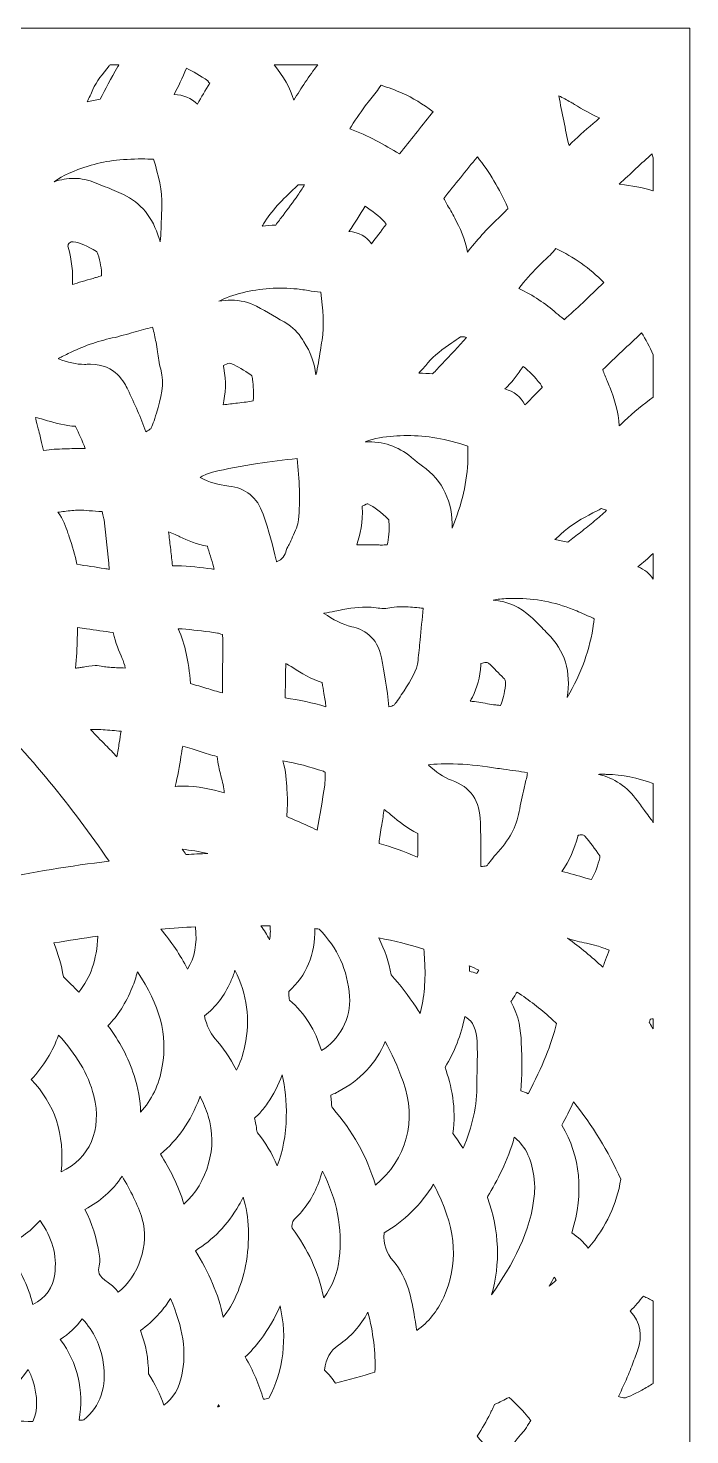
# Model space of a CAD drawing. Extents: x 140 to 2861, y -2860 to -140.
# Drawn here: x 2238 to 2861, y -1464 to -140 of the extents above; entities that cross this region are included whole.
import ezdxf

# ---------------------------------------------------------------- set-up
doc = ezdxf.new("R2010")
doc.units = 0
doc.header["$MEASUREMENT"] = 0
doc.layers.add('Layer 1', color=7, linetype='Continuous')

# ---------------------------------------------------------------- blocks, each defined once
blk = doc.blocks.new('block 2')
at = {"layer": 'Layer 1', "lineweight": 0}
blk.add_lwpolyline([(140.3, -139.6), (140.3, -2859.8), (2860.6, -2859.8), (2860.6, -139.6), (140.3, -139.6)], dxfattribs=at)
for points, knots in [([(2299, -197.5), (2302.4, -189.7), (2308.3, -182.6), (2314.4, -175), (2314.7, -174.7), (2314.9, -174.4), (2315.2, -174.1), (2315.2, -174.1), (2323.5, -174.1), (2323.5, -174.1), (2323.2, -174.7), (2322.9, -175.2), (2322.5, -175.8), (2315.9, -187.2), (2310.6, -197.1), (2306, -206.5), (2301.7, -207.1), (2297.6, -208), (2293.5, -209), (2295.4, -205.3), (2297.3, -201.5), (2299, -197.5)], [0, 0, 0, 0, 1, 1, 1, 2, 2, 2, 3, 3, 3, 4, 4, 4, 5, 5, 5, 6, 6, 6, 7, 7, 7, 7]), ([(2407.3, -189.3), (2407.4, -189.5), (2407.5, -189.7), (2407.6, -189.9), (2408, -190.3), (2408.4, -190.9), (2408.9, -191.5), (2404.9, -198), (2401.1, -204.5), (2397.4, -211.2), (2391.5, -205.4), (2384, -202.2), (2375.7, -202.2), (2375.7, -202.2), (2375.4, -202.2), (2375.4, -202.2), (2379.4, -194.7), (2383.2, -186.5), (2387, -177.3), (2393.4, -180.3), (2400, -184.2), (2407.3, -189.3)], [0, 0, 0, 0, 1, 1, 1, 2, 2, 2, 3, 3, 3, 4, 4, 4, 5, 5, 5, 6, 6, 6, 7, 7, 7, 7]), ([(2488.1, -207.3), (2484.4, -195.8), (2478.2, -184.9), (2469.7, -174.1), (2469.7, -174.1), (2510.7, -174.1), (2510.7, -174.1), (2502.2, -184.8), (2494.9, -196.1), (2488.1, -207.3)], [0, 0, 0, 0, 1, 1, 1, 2, 2, 2, 3, 3, 3, 3]), ([(2590.1, -200.8), (2600, -205.2), (2609.5, -211), (2619, -218.4), (2618.5, -219), (2618, -219.6), (2617.5, -220.2), (2607.7, -232.7), (2597.5, -245.5), (2587.3, -258), (2573.5, -249.4), (2558, -240.5), (2540.6, -234.4), (2544.9, -227.3), (2549.8, -220.1), (2555.3, -212.7), (2556.9, -210.5), (2558.7, -208.3), (2560.5, -206), (2563.7, -202.1), (2567.1, -197.9), (2570.2, -193.2), (2577.1, -195.6), (2583.7, -198), (2590.1, -200.8)], [0, 0, 0, 0, 1, 1, 1, 2, 2, 2, 3, 3, 3, 4, 4, 4, 5, 5, 5, 6, 6, 6, 7, 7, 7, 8, 8, 8, 8]), ([(2769.7, -229.4), (2761.7, -236), (2754.2, -243), (2746.9, -249.9), (2743.5, -235), (2740.2, -219.2), (2737.4, -203.4), (2741.3, -205.2), (2745, -207.2), (2748.5, -209.3), (2749.7, -210), (2751, -210.7), (2752.2, -211.5), (2759.6, -215.9), (2767.2, -220.4), (2775.6, -224.1), (2773.6, -226), (2771.7, -227.8), (2769.7, -229.4)], [0, 0, 0, 0, 1, 1, 1, 2, 2, 2, 3, 3, 3, 4, 4, 4, 5, 5, 5, 6, 6, 6, 6]), ([(2363.9, -307.1), (2363.8, -309.9), (2363.7, -312.7), (2363.6, -315.5), (2363.3, -324.2), (2363.1, -332.6), (2362.3, -340.8), (2362, -339.8), (2361.7, -338.8), (2361.4, -337.7), (2355.4, -317.8), (2344, -303.8), (2327.7, -296.1), (2322, -293.4), (2316.2, -291.1), (2310.6, -288.9), (2307.4, -287.6), (2304.3, -286.4), (2301.3, -285.1), (2294.8, -282.4), (2288.1, -281), (2281.2, -281), (2275.1, -281), (2269, -282.1), (2262.7, -284.2), (2270.8, -278.3), (2280.9, -273.7), (2294.7, -269.4), (2309.3, -264.8), (2325.5, -262.7), (2345.4, -262.7), (2348.8, -262.7), (2352.4, -262.8), (2356.2, -262.9), (2360.6, -278.1), (2364.4, -292.6), (2363.9, -307.1)], [0, 0, 0, 0, 1, 1, 1, 2, 2, 2, 3, 3, 3, 4, 4, 4, 5, 5, 5, 6, 6, 6, 7, 7, 7, 8, 8, 8, 9, 9, 9, 10, 10, 10, 11, 11, 11, 12, 12, 12, 12]), ([(2688.9, -309.9), (2687.9, -311), (2686.8, -312.1), (2685.8, -313.2), (2684, -315), (2682.3, -316.8), (2680.6, -318.3), (2669.5, -328.6), (2659.8, -339.8), (2651.4, -350.3), (2649.2, -338), (2644.1, -327.2), (2639.4, -318.4), (2636.9, -313.8), (2634.3, -309.2), (2631.8, -304.7), (2630.9, -303.1), (2630, -301.4), (2629.1, -299.8), (2639.3, -287.1), (2650, -273.8), (2660.7, -260.7), (2672, -275), (2681.5, -290.9), (2689.1, -308.1), (2689.3, -308.6), (2689.4, -309), (2689.5, -309.3), (2689.4, -309.5), (2689.2, -309.7), (2688.9, -309.9)], [0, 0, 0, 0, 1, 1, 1, 2, 2, 2, 3, 3, 3, 4, 4, 4, 5, 5, 5, 6, 6, 6, 7, 7, 7, 8, 8, 8, 9, 9, 9, 10, 10, 10, 10]), ([(2794.1, -286.5), (2804.8, -276.5), (2815, -267), (2825, -257.8), (2825.3, -259.1), (2825.7, -260.4), (2826.1, -261.7), (2826.1, -261.7), (2826.1, -292.7), (2826.1, -292.7), (2825.9, -292.7), (2825.7, -292.6), (2825.6, -292.6), (2816, -289.7), (2805.7, -287.7), (2795.1, -286.6), (2794.8, -286.6), (2794.4, -286.6), (2794.1, -286.5)], [0, 0, 0, 0, 1, 1, 1, 2, 2, 2, 3, 3, 3, 4, 4, 4, 5, 5, 5, 6, 6, 6, 6]), ([(2491.6, -287.8), (2491.6, -287.8), (2492.2, -287.2), (2492.2, -287.2), (2494.2, -287.1), (2496.2, -287), (2498.1, -287), (2496, -290.4), (2494, -293.6), (2491.8, -296.8), (2487.4, -303.2), (2482.7, -309.3), (2477.9, -315.8), (2475.6, -318.8), (2473.3, -321.9), (2471, -325), (2466.7, -325.2), (2462.5, -325.5), (2458.4, -326), (2459.2, -324.6), (2460.1, -323.2), (2460.9, -321.8), (2468.7, -309.1), (2479.8, -298.7), (2491.6, -287.8)], [0, 0, 0, 0, 1, 1, 1, 2, 2, 2, 3, 3, 3, 4, 4, 4, 5, 5, 5, 6, 6, 6, 7, 7, 7, 8, 8, 8, 8]), ([(2561, -342.7), (2556.1, -335.6), (2549.6, -332.1), (2539.8, -330.9), (2545.3, -323.3), (2550.2, -315.3), (2555, -307.2), (2561.7, -311.4), (2567.9, -316.4), (2573.6, -322.1), (2573.8, -322.4), (2574.2, -323.1), (2574.5, -323.6), (2574.6, -323.8), (2574.7, -324), (2574.8, -324.3), (2570, -330.9), (2565.4, -337), (2561, -342.7)], [0, 0, 0, 0, 1, 1, 1, 2, 2, 2, 3, 3, 3, 4, 4, 4, 5, 5, 5, 6, 6, 6, 6]), ([(2275.8, -345.7), (2275.4, -344.5), (2275.6, -343.4), (2276.4, -342.4), (2276.8, -341.8), (2277.9, -340.6), (2279.9, -340.6), (2280.1, -340.6), (2280.3, -340.6), (2280.6, -340.7), (2286.8, -341.5), (2293.6, -344.3), (2302.5, -349.9), (2302.7, -350.1), (2303.3, -350.8), (2303.7, -352.2), (2306, -359.6), (2307.2, -366.3), (2307.2, -372.6), (2305.6, -373.2), (2303.9, -373.7), (2302.1, -374.2), (2301.1, -374.5), (2300.2, -374.8), (2299.2, -375.1), (2295.8, -376.1), (2292.3, -377.1), (2288.9, -378.1), (2285.8, -379), (2282.8, -379.9), (2279.7, -380.9), (2280.5, -369.5), (2279.2, -358), (2275.8, -345.7)], [0, 0, 0, 0, 1, 1, 1, 2, 2, 2, 3, 3, 3, 4, 4, 4, 5, 5, 5, 6, 6, 6, 7, 7, 7, 8, 8, 8, 9, 9, 9, 10, 10, 10, 11, 11, 11, 11]), ([(2723.3, -358.7), (2727.1, -355.1), (2731, -351.4), (2734.6, -347.1), (2751.2, -354.8), (2766.3, -365.5), (2779.6, -379), (2773.1, -385.4), (2766.4, -391.8), (2759.8, -398.1), (2754.2, -403.4), (2748.3, -408.8), (2742.5, -414), (2742.3, -413.8), (2742.2, -413.7), (2742, -413.5), (2739.4, -411.5), (2737.1, -409.6), (2734.9, -407.7), (2724.8, -398.8), (2713.2, -391.2), (2699.6, -384.5), (2705.5, -377.1), (2711.4, -370.6), (2717.2, -364.6), (2719.1, -362.7), (2721.1, -360.7), (2723.3, -358.7)], [0, 0, 0, 0, 1, 1, 1, 2, 2, 2, 3, 3, 3, 4, 4, 4, 5, 5, 5, 6, 6, 6, 7, 7, 7, 8, 8, 8, 9, 9, 9, 9]), ([(2501.7, -386.6), (2505.4, -387.1), (2509.3, -387.7), (2513.3, -388.2), (2515.3, -404), (2517, -418.9), (2514.6, -433.4), (2514.1, -436.5), (2513.6, -439.6), (2513.1, -442.7), (2511.9, -450.8), (2510.7, -458.6), (2508.9, -466), (2507.5, -454.9), (2503.8, -444.4), (2497.6, -434.8), (2493.8, -428.8), (2489.4, -422.6), (2482.3, -418.3), (2473.1, -412.6), (2463.2, -406.6), (2453, -401.3), (2445.6, -397.5), (2437.5, -395.6), (2429.1, -395.6), (2425.3, -395.6), (2421.4, -396), (2417.4, -396.7), (2419.6, -395.5), (2422, -394.4), (2424.6, -393.4), (2440.5, -387.4), (2457.5, -384.3), (2475.2, -384.3), (2479.4, -384.3), (2483.7, -384.5), (2487.9, -384.8), (2492.3, -385.1), (2496.9, -385.8), (2501.7, -386.6)], [0, 0, 0, 0, 1, 1, 1, 2, 2, 2, 3, 3, 3, 4, 4, 4, 5, 5, 5, 6, 6, 6, 7, 7, 7, 8, 8, 8, 9, 9, 9, 10, 10, 10, 11, 11, 11, 12, 12, 12, 13, 13, 13, 13]), ([(2266.8, -450.4), (2267.8, -449.9), (2269, -449.3), (2270.2, -448.7), (2271.8, -447.9), (2273.7, -447), (2275.9, -445.9), (2289.5, -439.1), (2303, -434.3), (2317.3, -431.2), (2324.3, -429.7), (2331.1, -427.7), (2337.7, -425.8), (2343.7, -424.1), (2349.4, -422.4), (2355.2, -421.1), (2356.5, -425.9), (2357.5, -430.8), (2358.4, -435.1), (2358.9, -437.9), (2359.4, -440.9), (2359.8, -444.1), (2360.5, -449.4), (2361.3, -454.9), (2362.9, -460.7), (2366.6, -474.2), (2363.1, -487.9), (2358.8, -502), (2356.7, -508.7), (2354.8, -515), (2353.4, -516.6), (2352.7, -517.3), (2351.2, -518.3), (2348.9, -519.5), (2344.1, -505.9), (2338.3, -493.4), (2331.8, -479.7), (2329, -473.8), (2320.4, -455.9), (2296.9, -455.9), (2295.8, -455.9), (2294.7, -455.9), (2293.6, -456), (2292.8, -456.1), (2291.9, -456.1), (2291.1, -456.1), (2283.4, -456.1), (2275.2, -453.8), (2266.6, -450.9), (2266.7, -450.7), (2266.7, -450.5), (2266.8, -450.4)], [0, 0, 0, 0, 1, 1, 1, 2, 2, 2, 3, 3, 3, 4, 4, 4, 5, 5, 5, 6, 6, 6, 7, 7, 7, 8, 8, 8, 9, 9, 9, 10, 10, 10, 11, 11, 11, 12, 12, 12, 13, 13, 13, 14, 14, 14, 15, 15, 15, 16, 16, 16, 17, 17, 17, 17]), ([(2644.7, -430.1), (2644.8, -430.1), (2644.9, -430.1), (2645, -430.1), (2645.6, -430.1), (2646.1, -430), (2646.6, -430), (2648, -430), (2648.6, -430.2), (2648.7, -430.2), (2649.3, -430.4), (2649.9, -430.6), (2650.5, -430.7), (2643.1, -439.1), (2635.2, -447.5), (2627.5, -455.5), (2624.6, -458.6), (2621.6, -461.8), (2618.6, -465), (2614.6, -464.6), (2610.3, -464.4), (2605.6, -464.3), (2608.5, -461.2), (2611.4, -457.9), (2614.2, -454.5), (2620, -447.4), (2628.1, -441.8), (2636.7, -435.8), (2639.3, -433.9), (2642, -432.1), (2644.7, -430.1)], [0, 0, 0, 0, 1, 1, 1, 2, 2, 2, 3, 3, 3, 4, 4, 4, 5, 5, 5, 6, 6, 6, 7, 7, 7, 8, 8, 8, 9, 9, 9, 10, 10, 10, 10]), ([(2826.1, -486.9), (2816.9, -493.7), (2807.6, -500.9), (2799, -509.3), (2797.4, -510.9), (2795.8, -512.4), (2794.2, -514), (2793.5, -500.6), (2789.5, -488.4), (2785.2, -477.6), (2784.4, -475.6), (2783.6, -473.6), (2782.8, -471.6), (2781.4, -468.1), (2779.9, -464.6), (2778.6, -461), (2790.6, -449.6), (2802.9, -437.9), (2815.2, -426.3), (2819.1, -432.6), (2822.7, -439.5), (2826.1, -447), (2826.1, -447), (2826.1, -486.9), (2826.1, -486.9)], [0, 0, 0, 0, 1, 1, 1, 2, 2, 2, 3, 3, 3, 4, 4, 4, 5, 5, 5, 6, 6, 6, 7, 7, 7, 8, 8, 8, 8]), ([(2422.1, -459.6), (2421.8, -458.5), (2421.8, -457.7), (2421.8, -457.4), (2421.9, -457.3), (2421.9, -457.3), (2422, -457.2), (2423.5, -456.2), (2425.6, -455), (2427.5, -455), (2428, -455), (2428.7, -455.1), (2429.8, -455.6), (2435.3, -458.1), (2441.1, -461.5), (2447.6, -465.9), (2448.9, -466.8), (2449.2, -469.2), (2449.3, -470.2), (2449.9, -476.3), (2450.4, -483.3), (2449.8, -490.3), (2447.6, -490.8), (2445.4, -491.2), (2443.3, -491.5), (2440.6, -491.8), (2437.9, -492.2), (2435, -492.5), (2430.6, -493), (2426.1, -493.5), (2421.6, -494.2), (2423.7, -483.7), (2424.8, -472), (2422.1, -459.6)], [0, 0, 0, 0, 1, 1, 1, 2, 2, 2, 3, 3, 3, 4, 4, 4, 5, 5, 5, 6, 6, 6, 7, 7, 7, 8, 8, 8, 9, 9, 9, 10, 10, 10, 11, 11, 11, 11]), ([(2715.4, -484.2), (2712.2, -487.5), (2708.9, -490.7), (2705.5, -494), (2701.4, -486.3), (2695.2, -481.5), (2686.6, -479.2), (2688.4, -477.5), (2690.2, -475.7), (2692, -473.6), (2695.1, -470.2), (2697.6, -466.7), (2700, -463.3), (2701.4, -461.4), (2702.6, -459.6), (2703.9, -458), (2709.4, -462.4), (2714.6, -467.8), (2720, -474.5), (2720.3, -474.9), (2721, -476.2), (2721.5, -477.2), (2721.6, -477.4), (2721.7, -477.6), (2721.8, -477.9), (2719.7, -480), (2717.6, -482.1), (2715.4, -484.2)], [0, 0, 0, 0, 1, 1, 1, 2, 2, 2, 3, 3, 3, 4, 4, 4, 5, 5, 5, 6, 6, 6, 7, 7, 7, 8, 8, 8, 9, 9, 9, 9]), ([(2282.7, -514.4), (2285.9, -521), (2289.1, -528), (2291.8, -535.2), (2291.8, -535.2), (2289.4, -535.2), (2289.4, -535.2), (2287, -535.2), (2284.6, -535.2), (2282.1, -535.2), (2281.8, -535.2), (2281.5, -535.2), (2281.2, -535.2), (2278.4, -535.4), (2275.5, -535.5), (2272.5, -535.6), (2266.1, -535.8), (2259.5, -536), (2252.7, -537), (2251.8, -533.7), (2251, -530.3), (2250.2, -526.9), (2249.6, -524.7), (2249.1, -522.5), (2248.6, -520.4), (2248.6, -520.4), (2245.6, -508.8), (2244.9, -505.9), (2247.5, -506.6), (2250.1, -507.2), (2252.6, -507.9), (2253.9, -508.3), (2255.2, -508.7), (2256.4, -509.1), (2264.2, -511.3), (2273, -513.9), (2282.7, -514.3), (2282.7, -514.3), (2282.7, -514.4), (2282.7, -514.4)], [0, 0, 0, 0, 1, 1, 1, 2, 2, 2, 3, 3, 3, 4, 4, 4, 5, 5, 5, 6, 6, 6, 7, 7, 7, 8, 8, 8, 9, 9, 9, 10, 10, 10, 11, 11, 11, 12, 12, 12, 13, 13, 13, 13]), ([(2636.9, -610.3), (2637.8, -585.6), (2628.2, -565.4), (2609, -551.7), (2605.5, -549.2), (2602.9, -547.2), (2600.7, -545.2), (2588.7, -534.4), (2574.5, -529), (2558.4, -529), (2557.3, -529), (2556.2, -529), (2555.1, -529), (2563.8, -525.5), (2573.4, -524.3), (2581.7, -523.6), (2586, -523.2), (2590.4, -523), (2594.8, -523), (2612.8, -523), (2631.5, -526.2), (2651.8, -532.9), (2651.8, -535.1), (2651.8, -544.9), (2651.8, -544.9), (2651.2, -566.4), (2646.3, -587.9), (2636.9, -610.3)], [0, 0, 0, 0, 1, 1, 1, 2, 2, 2, 3, 3, 3, 4, 4, 4, 5, 5, 5, 6, 6, 6, 7, 7, 7, 8, 8, 8, 9, 9, 9, 9]), ([(2454, -549.4), (2465.9, -547.7), (2478.5, -545.9), (2491.1, -544.7), (2493.5, -564.3), (2494, -583.8), (2492.5, -602.5), (2492.1, -607.2), (2489.5, -612.7), (2486.8, -618.5), (2485.8, -620.8), (2484.7, -623.1), (2483.7, -625.5), (2482.9, -626.7), (2481.7, -628.6), (2481, -631.1), (2479.6, -635.9), (2477.4, -639.6), (2471.8, -641.9), (2471.7, -641.3), (2471.5, -640.8), (2471.4, -640.3), (2468.5, -626.8), (2464.4, -612.5), (2459.1, -596.9), (2453.7, -581.3), (2442.9, -572.4), (2426.8, -570.6), (2417.4, -569.6), (2408.6, -566.9), (2400, -562.6), (2402.3, -560.8), (2405.9, -559.1), (2411.7, -557.6), (2424.9, -554.2), (2438.8, -551.5), (2454, -549.4)], [0, 0, 0, 0, 1, 1, 1, 2, 2, 2, 3, 3, 3, 4, 4, 4, 5, 5, 5, 6, 6, 6, 7, 7, 7, 8, 8, 8, 9, 9, 9, 10, 10, 10, 11, 11, 11, 12, 12, 12, 12]), ([(2309.5, -602.4), (2311.2, -617.9), (2312.9, -633.6), (2314.5, -649), (2313.1, -648.7), (2311.6, -648.5), (2310.2, -648.3), (2301.6, -646.9), (2292.8, -645.5), (2283.9, -644.2), (2282.4, -635.8), (2280, -627.2), (2276.5, -617.5), (2276.2, -616.6), (2275.8, -615.7), (2275.5, -614.8), (2273.5, -608.9), (2271, -601.8), (2266.2, -595.2), (2268.2, -595), (2270.2, -594.7), (2272.2, -594.5), (2277.1, -593.8), (2281.8, -593.2), (2286.1, -593.2), (2287.5, -593.2), (2288.7, -593.2), (2289.9, -593.4), (2290.1, -593.4), (2290.3, -593.4), (2290.4, -593.4), (2290.4, -593.4), (2295.6, -593.8), (2295.6, -593.8), (2299.5, -594.1), (2303.5, -594.4), (2307.5, -594.6), (2307.5, -594.6), (2307.6, -594.6), (2307.7, -594.6), (2308, -596.7), (2308.5, -598.5), (2308.9, -600), (2309.2, -600.8), (2309.5, -602), (2309.5, -602.4)], [0, 0, 0, 0, 1, 1, 1, 2, 2, 2, 3, 3, 3, 4, 4, 4, 5, 5, 5, 6, 6, 6, 7, 7, 7, 8, 8, 8, 9, 9, 9, 10, 10, 10, 11, 11, 11, 12, 12, 12, 13, 13, 13, 14, 14, 14, 15, 15, 15, 15]), ([(2552.4, -590.5), (2552.3, -590.1), (2552.3, -589.8), (2552.3, -589.6), (2555.8, -587.7), (2557.1, -587.3), (2557.6, -587.3), (2557.6, -587.3), (2557.6, -587.3), (2557.6, -587.3), (2563.8, -590.2), (2569.9, -594.9), (2577.3, -602.3), (2577.4, -602.6), (2577.5, -603), (2577.5, -603.7), (2578, -612.7), (2577.4, -619.8), (2575.8, -625.9), (2573.9, -626), (2572, -626.1), (2570.2, -626.1), (2569.6, -626.1), (2569, -626.1), (2568.4, -626), (2564.2, -625.9), (2560.5, -625.8), (2557, -625.8), (2553.6, -625.8), (2550.3, -625.9), (2547.2, -626), (2550.5, -616.4), (2553.4, -604.1), (2552.4, -590.5)], [0, 0, 0, 0, 1, 1, 1, 2, 2, 2, 3, 3, 3, 4, 4, 4, 5, 5, 5, 6, 6, 6, 7, 7, 7, 8, 8, 8, 9, 9, 9, 10, 10, 10, 11, 11, 11, 11]), ([(2757.9, -613.9), (2753.9, -617), (2749.9, -620.1), (2745.9, -623.4), (2741.7, -622.4), (2737.6, -621.5), (2733.6, -620.8), (2736.6, -618.3), (2739.6, -615.7), (2742.5, -613), (2749.9, -606.2), (2759.3, -601.2), (2769.4, -595.9), (2771.9, -594.6), (2774.6, -593.2), (2777.2, -591.8), (2777.3, -591.8), (2777.6, -591.8), (2778, -591.9), (2779.4, -592.4), (2780.8, -592.9), (2782.2, -593.4), (2778.5, -596.8), (2774.8, -600.2), (2771, -603.4), (2766.8, -606.9), (2762.5, -610.3), (2757.9, -613.9)], [0, 0, 0, 0, 1, 1, 1, 2, 2, 2, 3, 3, 3, 4, 4, 4, 5, 5, 5, 6, 6, 6, 7, 7, 7, 8, 8, 8, 9, 9, 9, 9]), ([(2407.3, -629.1), (2409.4, -635.8), (2411.5, -642.4), (2413, -648.8), (2412.2, -648.7), (2411.4, -648.6), (2410.7, -648.5), (2410.7, -648.5), (2407.1, -648.1), (2407.1, -648.1), (2396.4, -646.8), (2385.4, -645.6), (2374, -645.5), (2373.3, -640.7), (2372.8, -635.8), (2372.2, -630.7), (2372.2, -630.7), (2371.9, -628.2), (2371.9, -628.2), (2371.4, -623.5), (2370.9, -618.7), (2370.3, -613.6), (2372.3, -614.4), (2374.3, -615.3), (2376.5, -616.3), (2377.9, -616.9), (2379.4, -617.6), (2380.8, -618.2), (2388.3, -621.6), (2396.8, -625.5), (2406.7, -627.2), (2406.7, -627.2), (2407.3, -629.1), (2407.3, -629.1)], [0, 0, 0, 0, 1, 1, 1, 2, 2, 2, 3, 3, 3, 4, 4, 4, 5, 5, 5, 6, 6, 6, 7, 7, 7, 8, 8, 8, 9, 9, 9, 10, 10, 10, 11, 11, 11, 11]), ([(2811.7, -646.5), (2816.5, -642.7), (2821.3, -638.5), (2826.1, -634), (2826.1, -634), (2826.1, -658.1), (2826.1, -658.1), (2822.8, -652.9), (2818.1, -649.1), (2811.7, -646.5)], [0, 0, 0, 0, 1, 1, 1, 2, 2, 2, 3, 3, 3, 3]), ([(2572.6, -685.7), (2575.2, -685.7), (2577.8, -685.4), (2580.2, -685), (2583.1, -684.4), (2586.3, -684.1), (2590, -684.1), (2595, -684.1), (2600.2, -684.6), (2605.7, -685.1), (2607.1, -685.3), (2608.4, -685.4), (2609.8, -685.5), (2608.8, -695.5), (2607.8, -705.6), (2606.8, -715.4), (2606.2, -721.8), (2605.6, -728.2), (2604.9, -734.7), (2603.9, -744.4), (2598.3, -753.1), (2591.7, -763.2), (2591.7, -763.2), (2590.3, -765.4), (2590.3, -765.4), (2587.3, -770.1), (2583.5, -775.9), (2582, -776.9), (2581.3, -777.3), (2579.6, -777.8), (2577.3, -778.3), (2576, -761.6), (2573.2, -745.7), (2570.5, -732.2), (2566.6, -712.2), (2553.1, -705.2), (2542.5, -702.9), (2533.6, -701), (2525.1, -696), (2516.3, -690.4), (2516.3, -690.3), (2516.3, -690.3), (2516.4, -690.2), (2519.8, -689.6), (2523.3, -689), (2526.6, -688.3), (2536.9, -686.3), (2546.7, -684.4), (2556.2, -684.4), (2559.5, -684.4), (2562.5, -684.7), (2565.4, -685.1), (2567.9, -685.5), (2570.3, -685.7), (2572.6, -685.7)], [0, 0, 0, 0, 1, 1, 1, 2, 2, 2, 3, 3, 3, 4, 4, 4, 5, 5, 5, 6, 6, 6, 7, 7, 7, 8, 8, 8, 9, 9, 9, 10, 10, 10, 11, 11, 11, 12, 12, 12, 13, 13, 13, 14, 14, 14, 15, 15, 15, 16, 16, 16, 17, 17, 17, 18, 18, 18, 18]), ([(2726.8, -709.4), (2724.9, -707.6), (2723.1, -705.7), (2721.3, -703.8), (2718, -700.5), (2714.7, -697), (2711.1, -693.7), (2701.1, -684.3), (2689.2, -679.1), (2675.7, -678), (2677.8, -677.5), (2679.8, -677.1), (2681.9, -676.9), (2686.8, -676.5), (2691.7, -676.3), (2696.5, -676.3), (2715.1, -676.3), (2733.4, -679.8), (2750.7, -686.7), (2755.2, -688.5), (2760.1, -690.6), (2765.8, -693.2), (2767.5, -693.9), (2769.2, -694.7), (2770.7, -695.5), (2770.5, -696.9), (2770.3, -698.6), (2770.1, -700), (2766.7, -724), (2758.5, -746.9), (2745.2, -769.5), (2749.1, -745.5), (2742.9, -725.3), (2726.8, -709.4)], [0, 0, 0, 0, 1, 1, 1, 2, 2, 2, 3, 3, 3, 4, 4, 4, 5, 5, 5, 6, 6, 6, 7, 7, 7, 8, 8, 8, 9, 9, 9, 10, 10, 10, 11, 11, 11, 11]), ([(2321.3, -741.5), (2316.6, -741.3), (2312.2, -741.2), (2308.4, -740.3), (2306.2, -739.8), (2303.8, -739.5), (2301.3, -739.5), (2297.1, -739.5), (2293.4, -740.2), (2290.1, -740.9), (2288.6, -741.1), (2287.2, -741.4), (2286.1, -741.5), (2285, -741.7), (2283.9, -741.8), (2282.8, -741.9), (2283.7, -732.2), (2284.1, -722.5), (2284.4, -713.1), (2284.5, -710), (2284.6, -706.8), (2284.7, -703.7), (2287.5, -704.1), (2290.2, -704.5), (2293, -704.9), (2301.2, -706.1), (2309.7, -707.3), (2318.2, -708.5), (2320.2, -718), (2323.7, -726.3), (2326.6, -732.7), (2327.9, -735.5), (2328.8, -738.7), (2329.5, -741.9), (2326.7, -741.7), (2323.9, -741.6), (2321.3, -741.5)], [0, 0, 0, 0, 1, 1, 1, 2, 2, 2, 3, 3, 3, 4, 4, 4, 5, 5, 5, 6, 6, 6, 7, 7, 7, 8, 8, 8, 9, 9, 9, 10, 10, 10, 11, 11, 11, 12, 12, 12, 12]), ([(2420.8, -765.3), (2415.9, -763.9), (2411, -762.4), (2406.2, -761), (2401.2, -759.5), (2396, -757.9), (2390.8, -756.4), (2390.2, -745.7), (2388.4, -735.9), (2386.8, -728.2), (2385.1, -720.1), (2382.6, -712.5), (2379.3, -704.9), (2389, -705.3), (2398.7, -706.6), (2408.9, -707.9), (2411.4, -708.3), (2413.8, -708.6), (2416.3, -708.9), (2417.2, -709), (2419.1, -709.7), (2420.8, -710.3), (2420.8, -710.3), (2420.9, -710.3), (2420.9, -710.3), (2421.2, -712.5), (2421.3, -714.2), (2421.3, -715.8), (2421.2, -732), (2421, -748.2), (2420.8, -765.3)], [0, 0, 0, 0, 1, 1, 1, 2, 2, 2, 3, 3, 3, 4, 4, 4, 5, 5, 5, 6, 6, 6, 7, 7, 7, 8, 8, 8, 9, 9, 9, 10, 10, 10, 10]), ([(2206.4, -941.4), (2199.3, -932), (2192.1, -922.9), (2184.9, -914.1), (2163.6, -888.2), (2140.4, -863.3), (2115.9, -840), (2119.7, -834.9), (2123.5, -829.8), (2127.3, -824.7), (2139.7, -808), (2138.8, -790), (2136.7, -776.2), (2133.5, -755.9), (2129.1, -736.2), (2123.9, -716.2), (2173.3, -755.7), (2218.3, -800.2), (2258.3, -848.9), (2277.9, -872.8), (2296.7, -897.8), (2314.3, -923.7), (2278, -927.9), (2241.9, -933.9), (2206.4, -941.4)], [0, 0, 0, 0, 1, 1, 1, 2, 2, 2, 3, 3, 3, 4, 4, 4, 5, 5, 5, 6, 6, 6, 7, 7, 7, 8, 8, 8, 8]), ([(2480, -770), (2480, -763.2), (2480.1, -756.3), (2480.3, -749.5), (2480.3, -749.5), (2480.4, -739.4), (2480.5, -737.5), (2482.2, -738.5), (2483.9, -739.5), (2485.5, -740.5), (2485.5, -740.5), (2487, -741.4), (2487, -741.4), (2495.4, -746.7), (2504.1, -752.2), (2514.7, -755.6), (2515.2, -759.2), (2515.8, -762.5), (2516.4, -765.8), (2517.2, -770.4), (2518, -774.8), (2518.1, -778.2), (2505.6, -774.6), (2493.1, -771.6), (2480, -770)], [0, 0, 0, 0, 1, 1, 1, 2, 2, 2, 3, 3, 3, 4, 4, 4, 5, 5, 5, 6, 6, 6, 7, 7, 7, 8, 8, 8, 8]), ([(2687.1, -757.9), (2686.2, -766), (2684.8, -771.9), (2682.5, -777), (2682.3, -777), (2682, -777), (2681.8, -777), (2680.5, -776.8), (2679.3, -776.7), (2678.1, -776.6), (2675.3, -776.4), (2672.5, -776.1), (2670.1, -775.5), (2664.6, -774.1), (2659.2, -773.4), (2653.9, -773.1), (2654.6, -771.8), (2655.3, -770.5), (2656, -769.2), (2660.5, -760.4), (2663.1, -750.5), (2664, -739.1), (2664, -738.5), (2664.1, -738), (2664.1, -737.7), (2665.9, -737), (2667.5, -736.6), (2668.7, -736.6), (2669.3, -736.6), (2670.1, -736.7), (2671.3, -737.4), (2671.5, -737.5), (2672.1, -737.9), (2673.3, -739.1), (2675, -740.8), (2676.7, -742.5), (2678.5, -744.4), (2680.7, -746.6), (2683, -749), (2685.4, -751.3), (2686.2, -752.1), (2687.7, -753.5), (2687.1, -757.9)], [0, 0, 0, 0, 1, 1, 1, 2, 2, 2, 3, 3, 3, 4, 4, 4, 5, 5, 5, 6, 6, 6, 7, 7, 7, 8, 8, 8, 9, 9, 9, 10, 10, 10, 11, 11, 11, 12, 12, 12, 13, 13, 13, 14, 14, 14, 14]), ([(2325.5, -801.3), (2324.9, -804.9), (2324.4, -808.5), (2323.8, -812.1), (2323.2, -816.6), (2322.5, -821.1), (2321.7, -825.5), (2318.2, -821.7), (2314.6, -818), (2311, -814.4), (2306.2, -809.5), (2301.7, -805), (2297.4, -800.2), (2297.3, -800), (2297.1, -799.8), (2296.9, -799.7), (2298.1, -799.6), (2299.2, -799.6), (2300.4, -799.6), (2305.8, -799.6), (2311.3, -800.1), (2317.2, -800.6), (2319.9, -800.8), (2322.7, -801.1), (2325.5, -801.3)], [0, 0, 0, 0, 1, 1, 1, 2, 2, 2, 3, 3, 3, 4, 4, 4, 5, 5, 5, 6, 6, 6, 7, 7, 7, 8, 8, 8, 8]), ([(2381.9, -825.2), (2382.4, -821.8), (2382.9, -818.5), (2383.5, -815.3), (2386.5, -816.1), (2389.5, -817), (2392.4, -817.8), (2394.8, -818.6), (2397.3, -819.4), (2399.9, -820.3), (2405, -822), (2410.3, -823.7), (2415.8, -825.1), (2416.6, -831.7), (2418.1, -837.8), (2419.5, -843.4), (2420.9, -849), (2422.2, -854.3), (2422.6, -859.3), (2410.8, -855.9), (2397.6, -852.9), (2384, -852.9), (2381.5, -852.9), (2379.1, -853), (2376.7, -853.2), (2376.7, -853.2), (2376.5, -853.2), (2376.5, -853.2), (2378.9, -843.8), (2380.4, -834.3), (2381.9, -825.2)], [0, 0, 0, 0, 1, 1, 1, 2, 2, 2, 3, 3, 3, 4, 4, 4, 5, 5, 5, 6, 6, 6, 7, 7, 7, 8, 8, 8, 9, 9, 9, 10, 10, 10, 10]), ([(2515.9, -839), (2516.2, -839.2), (2516.8, -839.5), (2517.4, -839.9), (2517.4, -840.6), (2517.4, -841.4), (2517.4, -842.1), (2517.5, -845.8), (2517.6, -849.3), (2517.1, -852.2), (2515, -866.2), (2512.5, -880.5), (2510.1, -894.3), (2507.1, -893), (2504.2, -891.7), (2501.2, -890.3), (2494.7, -887.4), (2488.1, -884.5), (2481.4, -881.6), (2481.6, -878.6), (2481.8, -875.6), (2481.9, -873), (2482, -871.4), (2482.1, -869.8), (2482.2, -868.4), (2482.2, -867.6), (2482.2, -866.8), (2482.2, -866), (2481.9, -862.8), (2481.7, -859.7), (2481.5, -856.4), (2481.1, -848), (2480.7, -838.7), (2477.6, -829.3), (2490.8, -831.2), (2503.7, -835.1), (2515.9, -839)], [0, 0, 0, 0, 1, 1, 1, 2, 2, 2, 3, 3, 3, 4, 4, 4, 5, 5, 5, 6, 6, 6, 7, 7, 7, 8, 8, 8, 9, 9, 9, 10, 10, 10, 11, 11, 11, 12, 12, 12, 12]), ([(2707.4, -843.1), (2706.6, -847), (2705.6, -850.9), (2704.7, -855), (2703, -862.1), (2701.3, -869.5), (2700, -877), (2697.6, -891.1), (2690.6, -903.9), (2678.1, -917.2), (2676, -919.5), (2674.2, -921.8), (2672.7, -923.9), (2671.7, -925.3), (2670.2, -927.3), (2669.4, -928.1), (2667.9, -928.4), (2665.9, -928.5), (2664, -928.6), (2664, -920.8), (2664, -913.3), (2664, -905.8), (2663.9, -902.6), (2663.8, -899.4), (2663.8, -896.3), (2663.7, -893.2), (2663.6, -890.2), (2663.5, -887.2), (2663.5, -867), (2654.3, -853.7), (2636.3, -847.4), (2628.6, -844.8), (2621.8, -839.4), (2614.7, -833.2), (2614.9, -833), (2615, -832.9), (2615.1, -832.8), (2616.7, -832.4), (2621.7, -832.2), (2626.7, -832.1), (2626.7, -832.1), (2626.9, -832.1), (2626.9, -832.1), (2629.1, -832), (2631.3, -832), (2633.6, -832), (2645.3, -832), (2657.3, -832.9), (2670.2, -834.9), (2675.3, -835.7), (2680.4, -836.4), (2685.4, -837), (2693.1, -838.1), (2700.5, -839.1), (2707.9, -840.4), (2707.8, -841.2), (2707.6, -842.1), (2707.4, -843.1)], [0, 0, 0, 0, 1, 1, 1, 2, 2, 2, 3, 3, 3, 4, 4, 4, 5, 5, 5, 6, 6, 6, 7, 7, 7, 8, 8, 8, 9, 9, 9, 10, 10, 10, 11, 11, 11, 12, 12, 12, 13, 13, 13, 14, 14, 14, 15, 15, 15, 16, 16, 16, 17, 17, 17, 18, 18, 18, 19, 19, 19, 19]), ([(2826.1, -887.4), (2825.2, -885.9), (2824.2, -884.4), (2823.1, -883), (2821.7, -881), (2820.2, -879), (2818.7, -877), (2816.2, -873.7), (2813.7, -870.3), (2811.3, -866.9), (2801.8, -853.6), (2789.2, -845.2), (2774.6, -841.9), (2775.8, -841.8), (2777.1, -841.8), (2778.6, -841.8), (2779.6, -841.8), (2780.7, -841.8), (2782, -841.9), (2782, -841.9), (2782.1, -841.9), (2782.2, -841.9), (2797, -842.2), (2811.5, -845), (2826.1, -850.6), (2826.1, -850.6), (2826.1, -887.4), (2826.1, -887.4)], [0, 0, 0, 0, 1, 1, 1, 2, 2, 2, 3, 3, 3, 4, 4, 4, 5, 5, 5, 6, 6, 6, 7, 7, 7, 8, 8, 8, 9, 9, 9, 9]), ([(2604.6, -911.7), (2604.6, -914.5), (2604.6, -917.2), (2604.5, -919.9), (2592, -914.5), (2580, -910.2), (2568.2, -906.9), (2568.9, -901.3), (2569.8, -895.7), (2570.7, -889.8), (2570.7, -889.8), (2570.8, -889), (2570.8, -889), (2571.6, -884.3), (2572.3, -879.7), (2573.1, -874.9), (2574.4, -875.9), (2575.7, -876.9), (2576.9, -877.9), (2577.9, -878.7), (2578.8, -879.4), (2579.7, -880.2), (2587.1, -886.4), (2594.8, -892.8), (2604.7, -897.6), (2604.6, -902.3), (2604.6, -907.1), (2604.6, -911.7)], [0, 0, 0, 0, 1, 1, 1, 2, 2, 2, 3, 3, 3, 4, 4, 4, 5, 5, 5, 6, 6, 6, 7, 7, 7, 8, 8, 8, 9, 9, 9, 9]), ([(2761.9, -900), (2766.6, -905.7), (2771.2, -911.8), (2775.9, -918.6), (2776, -918.8), (2776.1, -919.5), (2775.8, -920.5), (2774.1, -927), (2771.8, -934.4), (2768.1, -940.8), (2766.1, -940.4), (2764.2, -940.1), (2762.6, -939.6), (2755, -937.2), (2747.7, -935), (2740.3, -933.4), (2747.2, -923.1), (2752.1, -912.2), (2755.1, -900.4), (2755.2, -899.9), (2755.3, -899.5), (2755.4, -899.3), (2755.8, -899.1), (2756.8, -898.9), (2758.6, -898.8), (2760.2, -898.8), (2761.3, -899.3), (2761.9, -900)], [0, 0, 0, 0, 1, 1, 1, 2, 2, 2, 3, 3, 3, 4, 4, 4, 5, 5, 5, 6, 6, 6, 7, 7, 7, 8, 8, 8, 9, 9, 9, 9]), ([(2407.2, -916.4), (2400.4, -916.6), (2393.5, -917), (2386.6, -917.4), (2385.4, -915.7), (2384.2, -914), (2383, -912.4), (2390.8, -913.2), (2398.8, -914.5), (2407.2, -916.4)], [0, 0, 0, 0, 1, 1, 1, 2, 2, 2, 3, 3, 3, 3]), ([(2388, -1025.1), (2381.2, -1011.8), (2372.8, -999.3), (2362.9, -987.7), (2374.1, -986.7), (2384.9, -985.9), (2395.5, -985.4), (2397.3, -1001.5), (2394.8, -1014.5), (2388, -1025.1)], [0, 0, 0, 0, 1, 1, 1, 2, 2, 2, 3, 3, 3, 3]), ([(2465.3, -997.5), (2462.8, -992.9), (2460.1, -988.5), (2457, -984.3), (2459.9, -984.3), (2462.9, -984.4), (2465.8, -984.5), (2466.1, -989.4), (2466, -993.6), (2465.3, -997.5)], [0, 0, 0, 0, 1, 1, 1, 2, 2, 2, 3, 3, 3, 3]), ([(2514, -1101.8), (2508.3, -1082.5), (2498.4, -1066.9), (2484, -1054.4), (2483.7, -1053.1), (2483.5, -1050.5), (2483.4, -1048.8), (2483.3, -1047.9), (2483.3, -1047.1), (2483.2, -1046.2), (2500, -1031.2), (2508.2, -1011.4), (2507.7, -987.1), (2509, -987.2), (2510.4, -987.3), (2511.8, -987.5), (2529.3, -1005.3), (2538.7, -1026.1), (2540.5, -1050.9), (2542, -1071.3), (2530.8, -1092.1), (2514, -1101.8)], [0, 0, 0, 0, 1, 1, 1, 2, 2, 2, 3, 3, 3, 4, 4, 4, 5, 5, 5, 6, 6, 6, 7, 7, 7, 7]), ([(2285.8, -1046.8), (2281, -1041.9), (2276.2, -1037.1), (2271.3, -1032.6), (2269.5, -1021.5), (2266.5, -1010.8), (2262.3, -1000.6), (2276.1, -998.2), (2290, -996.1), (2303.8, -994.2), (2303.8, -994.3), (2303.8, -994.3), (2303.8, -994.4), (2302.6, -1016.4), (2296.8, -1033.4), (2285.8, -1046.8)], [0, 0, 0, 0, 1, 1, 1, 2, 2, 2, 3, 3, 3, 4, 4, 4, 5, 5, 5, 5]), ([(2606.8, -1067), (2605.6, -1065), (2604.4, -1063.1), (2603.1, -1061.1), (2596, -1050.1), (2588.1, -1039.9), (2579.7, -1030.7), (2577.5, -1019), (2573.6, -1007.2), (2567.9, -995.7), (2582.7, -998.7), (2596.9, -1002.2), (2610.4, -1006.3), (2610.7, -1009.8), (2610.9, -1013.3), (2611.1, -1016.8), (2612.2, -1035.5), (2610.8, -1052), (2606.8, -1067)], [0, 0, 0, 0, 1, 1, 1, 2, 2, 2, 3, 3, 3, 4, 4, 4, 5, 5, 5, 6, 6, 6, 6]), ([(2784, -1009.2), (2782.8, -1012.4), (2781.6, -1015.6), (2780.4, -1018.9), (2779.8, -1020.4), (2779.2, -1021.9), (2778.7, -1023.4), (2768.4, -1013.7), (2757.3, -1004.6), (2745.4, -996.1), (2751.6, -998.3), (2757.6, -999.6), (2763.5, -1000.9), (2766.8, -1001.7), (2770, -1002.4), (2773.1, -1003.2), (2775.1, -1003.8), (2777.3, -1004.6), (2779.6, -1005.4), (2781.2, -1006), (2782.9, -1006.6), (2784.7, -1007.2), (2784.5, -1007.9), (2784.2, -1008.6), (2784, -1009.2)], [0, 0, 0, 0, 1, 1, 1, 2, 2, 2, 3, 3, 3, 4, 4, 4, 5, 5, 5, 6, 6, 6, 7, 7, 7, 8, 8, 8, 8]), ([(2340.9, -1027.8), (2362.1, -1058.8), (2369.5, -1087.2), (2364.3, -1116.6), (2361.2, -1134.2), (2354.4, -1148.5), (2343.8, -1159.9), (2343.8, -1148.8), (2341.8, -1137.4), (2337.8, -1125.2), (2332.3, -1108.4), (2324, -1092.7), (2313.2, -1078.5), (2322.5, -1069.1), (2330, -1057.2), (2336, -1042.6), (2338, -1037.8), (2339.6, -1032.9), (2340.9, -1027.8)], [0, 0, 0, 0, 1, 1, 1, 2, 2, 2, 3, 3, 3, 4, 4, 4, 5, 5, 5, 6, 6, 6, 6]), ([(2442, -1097.4), (2440.2, -1106), (2437.6, -1113.5), (2434, -1120.2), (2428, -1108.5), (2421.4, -1098.8), (2413.8, -1090.4), (2409.2, -1085.2), (2406.2, -1078.8), (2403.9, -1069.2), (2414.5, -1061.1), (2422.8, -1050.3), (2428.7, -1036.9), (2430.2, -1033.4), (2431.6, -1029.9), (2432.7, -1026.3), (2444.1, -1048.9), (2447.2, -1072.4), (2442, -1097.4)], [0, 0, 0, 0, 1, 1, 1, 2, 2, 2, 3, 3, 3, 4, 4, 4, 5, 5, 5, 6, 6, 6, 6]), ([(2660.1, -1029.3), (2657.9, -1028.4), (2655.6, -1027.8), (2653.2, -1027.2), (2653.2, -1025.5), (2653.2, -1023.8), (2653.1, -1022.1), (2656.1, -1023.4), (2659.1, -1024.8), (2662, -1026.2), (2661.5, -1027.2), (2660.8, -1028.3), (2660.1, -1029.3)], [0, 0, 0, 0, 1, 1, 1, 2, 2, 2, 3, 3, 3, 4, 4, 4, 4]), ([(2708.6, -1142.5), (2706.3, -1141.4), (2704, -1140.5), (2701.7, -1139.8), (2702.7, -1126.1), (2702.8, -1111.3), (2702, -1094), (2701.6, -1083.7), (2700, -1069.2), (2692.2, -1055.7), (2694.3, -1052.9), (2696.2, -1049.9), (2698, -1046.8), (2709.3, -1054.3), (2719.9, -1062.5), (2729.7, -1071.3), (2731.5, -1072.9), (2733.3, -1074.6), (2735.2, -1076.4), (2730.3, -1096), (2721.8, -1117), (2708.6, -1142.5)], [0, 0, 0, 0, 1, 1, 1, 2, 2, 2, 3, 3, 3, 4, 4, 4, 5, 5, 5, 6, 6, 6, 7, 7, 7, 7]), ([(2648.9, -1069.8), (2654.4, -1072.6), (2658.9, -1078.2), (2660.1, -1090), (2660.9, -1098.9), (2660.7, -1108), (2660.5, -1117.7), (2660.4, -1122.6), (2660.2, -1127.7), (2660.3, -1132.8), (2660.4, -1153.5), (2656.1, -1173.6), (2647.3, -1193.8), (2644.2, -1189), (2640.9, -1184.4), (2637.5, -1179.9), (2641.4, -1156.3), (2636, -1134.5), (2630.3, -1117.4), (2639.1, -1103.2), (2645.3, -1087.3), (2648.9, -1069.8)], [0, 0, 0, 0, 1, 1, 1, 2, 2, 2, 3, 3, 3, 4, 4, 4, 5, 5, 5, 6, 6, 6, 7, 7, 7, 7]), ([(2823.5, -1072.2), (2824.4, -1072.1), (2825.3, -1072), (2826.1, -1072), (2826.1, -1072), (2826.1, -1072), (2826.1, -1072), (2826.1, -1072), (2826.1, -1081.3), (2826.1, -1081.3), (2825, -1079.6), (2823.9, -1077.9), (2822.8, -1076.1), (2822.6, -1075.9), (2822.5, -1075.7), (2822.3, -1075.5), (2822.7, -1074.6), (2823, -1073.7), (2823.3, -1072.8), (2823.4, -1072.6), (2823.4, -1072.4), (2823.5, -1072.2)], [0, 0, 0, 0, 1, 1, 1, 2, 2, 2, 3, 3, 3, 4, 4, 4, 5, 5, 5, 6, 6, 6, 7, 7, 7, 7]), ([(2266.7, -1087.2), (2283.2, -1105.5), (2294.5, -1123.2), (2299.9, -1144.4), (2307.9, -1176.2), (2296, -1203.6), (2269.2, -1215.9), (2272.7, -1180.7), (2263.2, -1151.6), (2240.9, -1129.2), (2252.9, -1116.2), (2261.5, -1102.3), (2266.7, -1087.2)], [0, 0, 0, 0, 1, 1, 1, 2, 2, 2, 3, 3, 3, 4, 4, 4, 4]), ([(2564.8, -1228.4), (2556.7, -1201.2), (2543.2, -1177), (2524.6, -1156.2), (2523.9, -1155.5), (2523.7, -1154.4), (2523.4, -1150.1), (2523.3, -1148.2), (2523.1, -1146), (2522.8, -1143.7), (2524.5, -1143.1), (2526.3, -1142.4), (2528.2, -1141.4), (2528.3, -1141.3), (2528.4, -1141.3), (2528.6, -1141.2), (2528.6, -1141.2), (2529, -1140.9), (2529, -1140.9), (2529.1, -1140.8), (2529.3, -1140.8), (2529.4, -1140.7), (2550.5, -1129.7), (2565.4, -1113.8), (2574, -1093.3), (2580.1, -1104.3), (2585.6, -1116.7), (2590.8, -1130.9), (2604.1, -1167.5), (2593.9, -1204.5), (2564.8, -1228.4)], [0, 0, 0, 0, 1, 1, 1, 2, 2, 2, 3, 3, 3, 4, 4, 4, 5, 5, 5, 6, 6, 6, 7, 7, 7, 8, 8, 8, 9, 9, 9, 10, 10, 10, 10]), ([(2477.2, -1124.7), (2479.9, -1136.5), (2481.3, -1150.1), (2481, -1163.9), (2480.6, -1181.6), (2477.5, -1197.8), (2472.5, -1210.3), (2467.3, -1198.1), (2461.3, -1188.2), (2454, -1179.4), (2453.5, -1178.8), (2453.2, -1176.5), (2452.8, -1174.4), (2452.4, -1171.8), (2451.9, -1168.8), (2450.9, -1165.6), (2452.1, -1164.5), (2453.4, -1163.4), (2454.8, -1161.9), (2457.8, -1158.9), (2460.6, -1155.4), (2463.4, -1151.4), (2469, -1143.1), (2473.6, -1134.2), (2477.2, -1124.7)], [0, 0, 0, 0, 1, 1, 1, 2, 2, 2, 3, 3, 3, 4, 4, 4, 5, 5, 5, 6, 6, 6, 7, 7, 7, 8, 8, 8, 8]), ([(2399.2, -1146.6), (2399.5, -1146.1), (2399.7, -1145.5), (2399.9, -1144.9), (2402.8, -1150.8), (2405.4, -1157.2), (2407.5, -1163.5), (2416.8, -1192.3), (2406.7, -1226.3), (2384.7, -1246.4), (2379.6, -1228.8), (2371.1, -1213.2), (2362.5, -1199.3), (2378.9, -1186), (2391.2, -1168.3), (2399.2, -1146.6)], [0, 0, 0, 0, 1, 1, 1, 2, 2, 2, 3, 3, 3, 4, 4, 4, 5, 5, 5, 5]), ([(2765, -1287.9), (2760.4, -1281.9), (2755.3, -1277.1), (2749.6, -1273.4), (2761, -1234.9), (2757.8, -1201.7), (2740, -1172.1), (2744.1, -1165), (2747.7, -1157.7), (2751.2, -1150.2), (2768.9, -1172.2), (2783.8, -1196.6), (2795.6, -1223), (2792.1, -1246), (2782, -1267.4), (2765, -1287.9)], [0, 0, 0, 0, 1, 1, 1, 2, 2, 2, 3, 3, 3, 4, 4, 4, 5, 5, 5, 5]), ([(2714.3, -1236.7), (2711.4, -1272.5), (2693.6, -1303.3), (2674, -1331.8), (2682.6, -1302.5), (2681.3, -1271.7), (2670.2, -1240.1), (2670.2, -1240), (2670.2, -1239.9), (2670.1, -1239.8), (2670.2, -1239.6), (2670.4, -1239.4), (2670.5, -1239), (2679.1, -1224.6), (2689.5, -1205.5), (2695.4, -1183.5), (2696.8, -1184.6), (2698.2, -1185.8), (2699.6, -1187.2), (2709.1, -1197.2), (2713.7, -1210.2), (2714.8, -1230.5), (2714.7, -1232.3), (2714.5, -1234.5), (2714.3, -1236.7)], [0, 0, 0, 0, 1, 1, 1, 2, 2, 2, 3, 3, 3, 4, 4, 4, 5, 5, 5, 6, 6, 6, 7, 7, 7, 8, 8, 8, 8]), ([(2511.5, -1225.6), (2512.7, -1222.3), (2513.8, -1218.9), (2514.9, -1215.4), (2528.7, -1241.7), (2533.9, -1268.8), (2530.8, -1297.6), (2529.3, -1311.3), (2524.4, -1323.7), (2516.2, -1334.5), (2511, -1309.9), (2501.2, -1288.3), (2486.5, -1269.1), (2485.8, -1267.6), (2486.5, -1262.7), (2488.4, -1260.9), (2498.6, -1251.3), (2506.4, -1239.4), (2511.5, -1225.6)], [0, 0, 0, 0, 1, 1, 1, 2, 2, 2, 3, 3, 3, 4, 4, 4, 5, 5, 5, 6, 6, 6, 6]), ([(2345.5, -1260.4), (2352.4, -1283.8), (2341.9, -1314.8), (2322.9, -1329.2), (2320.3, -1325.8), (2317.1, -1322.8), (2313.7, -1320.5), (2303.6, -1313.7), (2303.7, -1309.5), (2305, -1304.4), (2306.3, -1299.6), (2305.3, -1295.6), (2304.9, -1293.6), (2304.9, -1293.6), (2304.8, -1293.4), (2304.8, -1293.4), (2302.6, -1278.4), (2298.1, -1264.3), (2291.6, -1251.3), (2305.8, -1243.9), (2317.5, -1233.6), (2326.5, -1220.2), (2334.4, -1233.4), (2341.3, -1246.5), (2345.5, -1260.4)], [0, 0, 0, 0, 1, 1, 1, 2, 2, 2, 3, 3, 3, 4, 4, 4, 5, 5, 5, 6, 6, 6, 7, 7, 7, 8, 8, 8, 8]), ([(2629, -1333.9), (2623, -1347.2), (2614.7, -1357.5), (2603.7, -1365.2), (2603.5, -1364.1), (2603.3, -1363), (2603.1, -1361.8), (2602.6, -1359), (2602.2, -1356.2), (2601.7, -1353.2), (2598.8, -1335.9), (2595.6, -1316.2), (2581.7, -1300.2), (2574.8, -1292.3), (2572.2, -1284.4), (2573, -1273.3), (2592, -1262.3), (2607.3, -1247.3), (2619.4, -1227.6), (2620.8, -1230.2), (2622.2, -1232.9), (2623.5, -1235.7), (2641.1, -1272.1), (2642.8, -1303.3), (2629, -1333.9)], [0, 0, 0, 0, 1, 1, 1, 2, 2, 2, 3, 3, 3, 4, 4, 4, 5, 5, 5, 6, 6, 6, 7, 7, 7, 8, 8, 8, 8]), ([(2442.6, -1304.3), (2438.7, -1324.1), (2431.2, -1341.1), (2421.7, -1352.6), (2417, -1331.3), (2408.3, -1310.7), (2395.4, -1290.2), (2412, -1280.1), (2425.8, -1265.7), (2436.4, -1247.4), (2437.8, -1244.9), (2439.2, -1242.3), (2440.4, -1239.7), (2446.1, -1258.2), (2447.1, -1281.2), (2442.6, -1304.3)], [0, 0, 0, 0, 1, 1, 1, 2, 2, 2, 3, 3, 3, 4, 4, 4, 5, 5, 5, 5]), ([(2263.2, -1312.2), (2261.7, -1325), (2254.9, -1334.4), (2242.6, -1340.8), (2238.2, -1323), (2229.6, -1305.9), (2216.4, -1289.1), (2215.7, -1288.2), (2215, -1287.3), (2214.3, -1286.5), (2228.4, -1280.6), (2240.1, -1272.4), (2249.3, -1261.8), (2260.7, -1277.6), (2265.4, -1294.5), (2263.2, -1312.2)], [0, 0, 0, 0, 1, 1, 1, 2, 2, 2, 3, 3, 3, 4, 4, 4, 5, 5, 5, 5]), ([(2728.3, -1323.6), (2729.9, -1320.8), (2731.4, -1317.9), (2732.9, -1315), (2733.6, -1316), (2734.3, -1317), (2734.9, -1318), (2732.7, -1319.9), (2730.5, -1321.8), (2728.3, -1323.6)], [0, 0, 0, 0, 1, 1, 1, 2, 2, 2, 3, 3, 3, 3]), ([(2361.8, -1349), (2365.6, -1344.7), (2369, -1340.1), (2372, -1335.2), (2384, -1362.4), (2387.3, -1385.5), (2382.7, -1407.4), (2380.1, -1419.8), (2374.6, -1429.1), (2365.9, -1435.7), (2362.4, -1425.4), (2357.5, -1415.5), (2351.3, -1406), (2351.4, -1392), (2348.8, -1378.4), (2343.7, -1365.2), (2349.9, -1361.1), (2355.8, -1355.8), (2361.8, -1349)], [0, 0, 0, 0, 1, 1, 1, 2, 2, 2, 3, 3, 3, 4, 4, 4, 5, 5, 5, 6, 6, 6, 6]), ([(2826.1, -1415.1), (2822.8, -1417.3), (2819.3, -1419.3), (2815.4, -1421.4), (2807.2, -1425.7), (2801.3, -1428.7), (2799, -1428.7), (2797.9, -1428.7), (2796, -1428.3), (2793.5, -1427.4), (2796.6, -1420.6), (2799.8, -1413.7), (2802.8, -1406.7), (2805, -1401.5), (2806.9, -1396.3), (2808.7, -1391.2), (2809.6, -1388.9), (2810.4, -1386.6), (2811.3, -1384.3), (2816.5, -1370.4), (2814.1, -1357.6), (2804.5, -1347), (2808.9, -1342.4), (2813, -1337.7), (2817, -1332.9), (2820.1, -1334.5), (2823.1, -1336.1), (2826.1, -1337.8), (2826.1, -1337.8), (2826.1, -1415.1), (2826.1, -1415.1)], [0, 0, 0, 0, 1, 1, 1, 2, 2, 2, 3, 3, 3, 4, 4, 4, 5, 5, 5, 6, 6, 6, 7, 7, 7, 8, 8, 8, 9, 9, 9, 10, 10, 10, 10]), ([(2464.5, -1429.1), (2462.8, -1429.4), (2461.2, -1429.7), (2459.5, -1430), (2455.5, -1416.3), (2449.7, -1403), (2442.3, -1390.2), (2447.3, -1385.5), (2452, -1380.2), (2456.6, -1374), (2464.2, -1364), (2470.3, -1353.4), (2475.1, -1342.2), (2482, -1371.8), (2478.5, -1403.8), (2464.5, -1429.1)], [0, 0, 0, 0, 1, 1, 1, 2, 2, 2, 3, 3, 3, 4, 4, 4, 5, 5, 5, 5]), ([(2530.1, -1379.1), (2541.4, -1371.3), (2550.7, -1360.9), (2557.8, -1348), (2562.7, -1366.9), (2565, -1385.8), (2564.4, -1404.4), (2552.3, -1408.2), (2539.9, -1411.7), (2527.3, -1414.9), (2524.3, -1410.5), (2520.8, -1406.5), (2517, -1402.7), (2518.4, -1391.1), (2521.9, -1384.8), (2530.1, -1379.1)], [0, 0, 0, 0, 1, 1, 1, 2, 2, 2, 3, 3, 3, 4, 4, 4, 5, 5, 5, 5]), ([(2290.4, -1449.5), (2289, -1449.6), (2287.6, -1449.6), (2286.1, -1449.7), (2290.8, -1421.3), (2284.8, -1395.9), (2268.4, -1373.8), (2276.4, -1368.4), (2283.3, -1362), (2289.1, -1354.3), (2299.9, -1366), (2306.5, -1379.8), (2308.8, -1395.4), (2312.3, -1418.7), (2306.3, -1436.4), (2290.4, -1449.5)], [0, 0, 0, 0, 1, 1, 1, 2, 2, 2, 3, 3, 3, 4, 4, 4, 5, 5, 5, 5]), ([(2242.6, -1450.9), (2219.4, -1450.5), (2197.7, -1449.7), (2176.7, -1448.5), (2176, -1447.7), (2175.2, -1447), (2174.3, -1446.3), (2177.3, -1440.4), (2179.1, -1434.4), (2179.9, -1428.5), (2181.3, -1428.5), (2182.8, -1428.5), (2184.2, -1428.5), (2190.5, -1428.5), (2198.9, -1428.2), (2207.7, -1425.4), (2218.1, -1422.2), (2230.1, -1415.5), (2238, -1402.1), (2239.9, -1405.2), (2241.4, -1408.6), (2242.5, -1412.2), (2247.3, -1427.5), (2247.3, -1440.7), (2242.6, -1450.9)], [0, 0, 0, 0, 1, 1, 1, 2, 2, 2, 3, 3, 3, 4, 4, 4, 5, 5, 5, 6, 6, 6, 7, 7, 7, 8, 8, 8, 8]), ([(2660.5, -1464.8), (2665.5, -1457.3), (2669.4, -1450.6), (2672.6, -1443.8), (2673.1, -1442.7), (2673.7, -1441.6), (2674.2, -1440.5), (2675.1, -1438.8), (2676, -1436.9), (2676.9, -1434.9), (2681.7, -1432.7), (2686.2, -1430.4), (2690.5, -1428.2), (2696.8, -1434), (2702, -1439.4), (2706.7, -1444.8), (2707, -1445.1), (2707.3, -1445.5), (2707.6, -1445.9), (2708.2, -1446.5), (2708.8, -1447.2), (2709.1, -1447.6), (2709.9, -1448.6), (2710.4, -1449.4), (2710.9, -1450), (2710.5, -1450.7), (2709.9, -1451.7), (2709.1, -1452.9), (2707.6, -1455.4), (2706, -1458), (2704.3, -1460), (2696.3, -1469.7), (2688.2, -1479.4), (2679.8, -1489.4), (2675.3, -1483.1), (2670.6, -1476.9), (2665.7, -1470.9), (2664.1, -1468.9), (2662.3, -1466.9), (2660.5, -1464.8)], [0, 0, 0, 0, 1, 1, 1, 2, 2, 2, 3, 3, 3, 4, 4, 4, 5, 5, 5, 6, 6, 6, 7, 7, 7, 8, 8, 8, 9, 9, 9, 10, 10, 10, 11, 11, 11, 12, 12, 12, 13, 13, 13, 13]), ([(2418, -1436.9), (2417.4, -1437), (2416.9, -1437.1), (2416.3, -1437.2), (2416.7, -1436.5), (2417, -1435.7), (2417.3, -1435), (2417.5, -1435.7), (2417.7, -1436.3), (2418, -1436.9)], [0, 0, 0, 0, 1, 1, 1, 2, 2, 2, 3, 3, 3, 3])]:
    blk.add_open_spline(points, degree=3, knots=knots, dxfattribs=at)

msp = doc.modelspace()

# ---------------------------------------------------------------- block references
at = {"layer": 'Layer 1'}
msp.add_blockref('block 2', (0, 0), dxfattribs=at)

doc.saveas('drawing.dxf')
